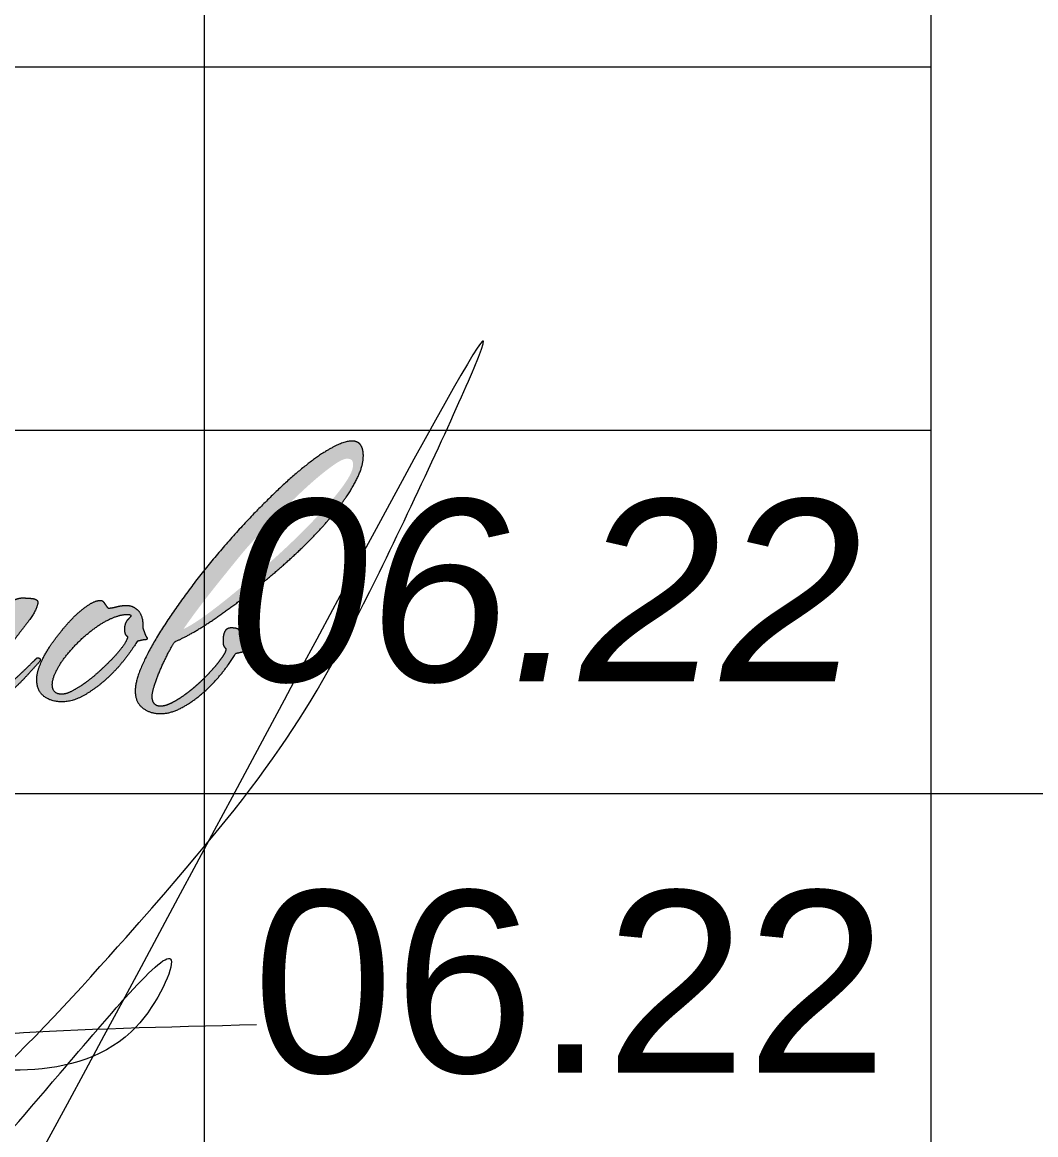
# Model space of a CAD drawing. Header units: millimetres. Extents: x 1982 to 10001982, y -1005230 to 4320529.
# Drawn here: x 2639021 to 2640416, y 1124981 to 1126511 of the extents above; entities that cross this region are included whole.
import ezdxf
from ezdxf.enums import TextEntityAlignment as Align

# ---------------------------------------------------------------- set-up
doc = ezdxf.new("R2010")
doc.units = ezdxf.units.MM
doc.layers.add('Level 63', color=7, linetype='Continuous', lineweight=0)
doc.styles.add('Arial', font='ariali.ttf')
doc.styles.add('GOST 2.304', font='cs_gost2304.shx')

# ---------------------------------------------------------------- blocks, each defined once
blk = doc.blocks.new('*U119')
at = {"linetype": 'Continuous', "lineweight": 0}
h = blk.add_hatch(color=5, dxfattribs=at)
edge = h.paths.add_edge_path()
edge.add_spline(control_points=[(557.8, -10.8), (560.6, -10.4), (562.9, -9.8), (565.3, -9.2), (566.5, -9.2)], knot_values=[0, 0, 0, 0.5, 0.5, 1, 1, 1], degree=2, periodic=0)
edge.add_spline(control_points=[(566.5, -9.2), (571.3, -8.4), (568.5, -5.2), (567.7, -4.4), (566.7, -1.7), (565.7, 1.1), (564.5, 4.3)], knot_values=[0, 0, 0, 0.333333, 0.333333, 0.666667, 0.666667, 1, 1, 1], degree=2, periodic=0)
edge.add_spline(control_points=[(564.5, 4.3), (564.5, 5.1), (564.7, 5.7), (564.9, 6.3), (564.9, 7.1), (564.9, 12.7), (562.5, 15.9), (560.2, 19), (552.6, 19), (547, 19), (544.8, 14.9), (542.7, 10.7), (542.7, 3.9), (542.7, -1.3), (544, -3), (545.4, -4.8), (546.2, -5.6)], knot_values=[0, 0, 0, 0.125, 0.125, 0.25, 0.25, 0.375, 0.375, 0.5, 0.5, 0.625, 0.625, 0.75, 0.75, 0.875, 0.875, 1, 1, 1], degree=2, periodic=0)
edge.add_spline(control_points=[(546.2, -5.6), (546.2, -8.8), (542.1, -15), (537.9, -21.1), (531.3, -28.7), (524.7, -36.3), (516.4, -44.2), (508, -52.2), (499.5, -58.5), (490.9, -64.9), (482.8, -69.1), (474.6, -73.3), (468.7, -73.3), (464.3, -73.3), (461.7, -70.3), (459.1, -67.3), (459.1, -61.7), (459.1, -57), (462.3, -47.4), (465.5, -37.9), (469.8, -27.9), (474.2, -18), (478.8, -9.4), (483.4, -0.9), (485.8, 2.7)], knot_values=[0, 0, 0, 0.083333, 0.083333, 0.166667, 0.166667, 0.25, 0.25, 0.333333, 0.333333, 0.416667, 0.416667, 0.5, 0.5, 0.583333, 0.583333, 0.666667, 0.666667, 0.75, 0.75, 0.833333, 0.833333, 0.916667, 0.916667, 1, 1, 1], degree=2, periodic=0)
edge.add_spline(control_points=[(485.8, 2.7), (497.3, 7.5), (513.4, 17.2), (529.5, 26.9), (547.6, 40.1), (565.7, 53.2), (585.2, 68.9), (604.7, 84.6), (623, 101.3), (640.5, 117.2), (656, 133.9), (671.5, 150.6), (683.1, 166.3), (694.6, 182), (701.4, 196.3), (708.2, 210.6), (708.2, 222.2)], knot_values=[0, 0, 0, 0.125, 0.125, 0.25, 0.25, 0.375, 0.375, 0.5, 0.5, 0.625, 0.625, 0.75, 0.75, 0.875, 0.875, 1, 1, 1], degree=2, periodic=0)
edge.add_spline(control_points=[(708.2, 222.2), (708.2, 230.1), (705, 234.7), (701.8, 239.3), (695, 239.3), (684.3, 239.3), (667.4, 229.3), (650.5, 219.4), (630.6, 202.5), (610.7, 185.6), (588.6, 163.3), (566.5, 141.1), (545.2, 116.6), (524, 92.2), (504.9, 66.7), (485.8, 41.3), (471, 18.2), (456.3, -4.9), (447.8, -23.9), (439.2, -43), (439.2, -55.4), (439.2, -68.5), (447.8, -75.2), (456.3, -82), (469.1, -82), (481.4, -82), (494.5, -74.8), (507.6, -67.7), (519.8, -56.9), (531.9, -46.2), (541.9, -33.7), (551.8, -21.1), (557.8, -10.8)], knot_values=[0, 0, 0, 0.0625, 0.0625, 0.125, 0.125, 0.1875, 0.1875, 0.25, 0.25, 0.3125, 0.3125, 0.375, 0.375, 0.4375, 0.4375, 0.5, 0.5, 0.5625, 0.5625, 0.625, 0.625, 0.6875, 0.6875, 0.75, 0.75, 0.8125, 0.8125, 0.875, 0.875, 0.9375, 0.9375, 1, 1, 1], degree=2, periodic=0)
edge = h.paths.add_edge_path(flags=16)
edge.add_spline(control_points=[(496, 17.6), (512.3, 41.1), (531, 64.5), (549.7, 88), (566.4, 108.3), (572.4, 115.4), (582.7, 126.6), (593.1, 137.7), (605, 149.9), (616.9, 162), (629.9, 174.3), (642.8, 186.7), (654.3, 196.4), (665.9, 206.2), (675, 212.3), (684.2, 218.5), (688.9, 218.5), (692.5, 218.5), (694.3, 217.1), (696.1, 215.7), (696.1, 211.3)], knot_values=[0, 0, 0, 0.1, 0.1, 0.2, 0.2, 0.3, 0.3, 0.4, 0.4, 0.5, 0.5, 0.6, 0.6, 0.7, 0.7, 0.8, 0.8, 0.9, 0.9, 1, 1, 1], degree=2, periodic=0)
edge.add_spline(control_points=[(696.1, 211.3), (696.1, 204.6), (689.3, 193.8), (682.6, 183.1), (671, 169.6), (659.5, 156), (644.6, 140.7), (629.7, 125.4), (613, 109.9), (595.4, 93.6), (577.7, 78.4), (560, 63.3), (544.3, 50.8), (528.6, 38.3), (515.9, 29.5), (503.1, 20.8), (496, 17.6)], knot_values=[0, 0, 0, 0.125, 0.125, 0.25, 0.25, 0.375, 0.375, 0.5, 0.5, 0.625, 0.625, 0.75, 0.75, 0.875, 0.875, 1, 1, 1], degree=2, periodic=0)
h = blk.add_hatch(color=5, dxfattribs=at)
edge = h.paths.add_edge_path()
edge.add_line((189.7, -44.9), (189.7, -43.4))
edge.add_spline(control_points=[(189.7, -43.4), (188.1, -39), (185.5, -38), (182.9, -37), (180.1, -37.4), (171.8, -37.8), (168, -43.8), (164.2, -49.8), (164.8, -56.5), (165.4, -63.3), (170.4, -68.9), (175.3, -74.5), (185.3, -74.5), (197.2, -73.7), (207.6, -67.4), (217.9, -61.2), (227.1, -52.3), (236.2, -43.3), (243.8, -32.6), (251.3, -21.8), (257.9, -11.9), (264.5, -1.9), (269.7, 6.2), (274.9, 14.4), (279.3, 18.3)], knot_values=[0, 0, 0, 0.083333, 0.083333, 0.166667, 0.166667, 0.25, 0.25, 0.333333, 0.333333, 0.416667, 0.416667, 0.5, 0.5, 0.583333, 0.583333, 0.666667, 0.666667, 0.75, 0.75, 0.833333, 0.833333, 0.916667, 0.916667, 1, 1, 1], degree=2, periodic=0)
edge.add_spline(control_points=[(279.3, 18.3), (278.1, 16.4), (272.9, 7.6), (267.7, -1.1), (262.3, -12.7), (256.9, -24.2), (252.9, -37.1), (248.9, -50.1), (249.7, -60.8)], knot_values=[0, 0, 0, 0.25, 0.25, 0.5, 0.5, 0.75, 0.75, 1, 1, 1], degree=2, periodic=0)
edge.add_spline(control_points=[(249.7, -60.8), (249.3, -70.8), (253.1, -73.5), (256.9, -76.1), (263.7, -74.1), (272.1, -71.7), (280.8, -65.2), (289.6, -58.8), (297.9, -50.9), (306.3, -42.9), (313.7, -34.8), (321, -26.6), (326.6, -20.6)], knot_values=[0, 0, 0, 0.166667, 0.166667, 0.333333, 0.333333, 0.5, 0.5, 0.666667, 0.666667, 0.833333, 0.833333, 1, 1, 1], degree=2, periodic=0)
edge.add_spline(control_points=[(326.6, -20.6), (327.8, -17.5), (326.2, -16.7), (324.6, -15.9), (323.4, -16.3)], knot_values=[0, 0, 0, 0.5, 0.5, 1, 1, 1], degree=2, periodic=0)
edge.add_spline(control_points=[(323.4, -16.3), (320.6, -19), (313.7, -25.8), (306.7, -32.6), (298.9, -39.7), (291.2, -46.9), (283.4, -52.9), (275.7, -58.8), (271.3, -60)], knot_values=[0, 0, 0, 0.25, 0.25, 0.5, 0.5, 0.75, 0.75, 1, 1, 1], degree=2, periodic=0)
edge.add_spline(control_points=[(271.3, -60), (265.7, -59.2), (266.9, -54.9)], knot_values=[0, 0, 0, 1, 1, 1], degree=2, periodic=0)
edge.add_spline(control_points=[(266.9, -54.9), (268.1, -40.5), (276.1, -26.2), (284, -11.9), (293.8, 1.2), (303.5, 14.4), (312.1, 25.3), (320.6, 36.3), (323, 43.8), (325.4, 49.8), (323.4, 51.6), (321.4, 53.4), (317.4, 53.8), (311.9, 54.2), (307.5, 54.4), (303.1, 54.6), (298.5, 52.8), (294, 51), (288.8, 45.8), (283.6, 40.6), (277.3, 30.7)], knot_values=[0, 0, 0, 0.1, 0.1, 0.2, 0.2, 0.3, 0.3, 0.4, 0.4, 0.5, 0.5, 0.6, 0.6, 0.7, 0.7, 0.8, 0.8, 0.9, 0.9, 1, 1, 1], degree=2, periodic=0)
edge.add_spline(control_points=[(277.3, 30.7), (267.7, 15.6), (257.5, -0.7), (247.4, -17.1), (237.4, -30.8), (227.5, -44.5), (217.5, -53.3), (207.6, -62), (197.6, -62.4), (193.2, -62.4), (190.5, -59.2), (187.7, -56.1), (189.7, -44.9)], knot_values=[0, 0, 0, 0.166667, 0.166667, 0.333333, 0.333333, 0.5, 0.5, 0.666667, 0.666667, 0.833333, 0.833333, 1, 1, 1], degree=2, periodic=0)
h = blk.add_hatch(color=5, dxfattribs=at)
edge = h.paths.add_edge_path()
edge.add_line((448.3, 18.5), (448.3, 20.9))
edge.add_spline(control_points=[(448.3, 20.9), (448.3, 34), (442.3, 39.8), (436.4, 45.6), (428.8, 45.6), (423.6, 45.6), (417.3, 44), (410.9, 42.4), (408.1, 42.4), (406.9, 42.4), (405.9, 43.8), (404.9, 45.2), (403.7, 46.9), (402.5, 48.7), (401.4, 50.1), (400.2, 51.5), (398.2, 51.5), (392.6, 51.5), (385, 46.7), (377.5, 42), (369.1, 34), (360.8, 26.1), (352.6, 16.1), (344.5, 6.2), (337.7, -4.1), (330.9, -14.5), (327, -24.4), (323, -34.3), (323, -41.9), (323, -55), (331.5, -61.6), (340.1, -68.1), (352.8, -68.1), (365.1, -68.1), (378.3, -60.8), (391.4, -53.4), (403.5, -42.7), (415.7, -32), (425.6, -19.4), (435.6, -6.9), (441.5, 3.4)], knot_values=[0, 0, 0, 0.05, 0.05, 0.1, 0.1, 0.15, 0.15, 0.2, 0.2, 0.25, 0.25, 0.3, 0.3, 0.35, 0.35, 0.4, 0.4, 0.45, 0.45, 0.5, 0.5, 0.55, 0.55, 0.6, 0.6, 0.65, 0.65, 0.7, 0.7, 0.75, 0.75, 0.8, 0.8, 0.85, 0.85, 0.9, 0.9, 0.95, 0.95, 1, 1, 1], degree=2, periodic=0)
edge.add_spline(control_points=[(441.5, 3.4), (444.3, 3.8), (446.7, 4.4), (449.1, 5), (450.3, 5), (455.1, 5), (452.3, 8.6)], knot_values=[0, 0, 0, 0.333333, 0.333333, 0.666667, 0.666667, 1, 1, 1], degree=2, periodic=0)
edge.add_spline(control_points=[(452.3, 8.6), (451.5, 9.4), (450.5, 12.4), (449.5, 15.3), (448.3, 18.5)], knot_values=[0, 0, 0, 0.5, 0.5, 1, 1, 1], degree=2, periodic=0)
edge = h.paths.add_edge_path(flags=16)
edge.add_spline(control_points=[(430.1, 8.6), (430.1, 5.5), (425.9, -0.7), (421.7, -6.9), (414.8, -14.5), (407.8, -22), (399.2, -30), (390.7, -38), (382.1, -44.4), (373.6, -50.7), (365.8, -54.9), (358.1, -59.1), (352.5, -59.1), (341.4, -59.1), (341.4, -47.9), (341.4, -41.6), (345.5, -32.8), (349.7, -24), (356.9, -14.9), (364, -5.7), (373.2, 3.3), (382.3, 12.2), (392.1, 19.2), (401.8, 26.2), (411.8, 30.6), (421.7, 34.9), (430.1, 34.9), (434.1, 34.9), (434.1, 33.3)], knot_values=[0, 0, 0, 0.071429, 0.071429, 0.142857, 0.142857, 0.214286, 0.214286, 0.285714, 0.285714, 0.357143, 0.357143, 0.428571, 0.428571, 0.5, 0.5, 0.571429, 0.571429, 0.642857, 0.642857, 0.714286, 0.714286, 0.785714, 0.785714, 0.857143, 0.857143, 0.928571, 0.928571, 1, 1, 1], degree=2, periodic=0)
edge.add_spline(control_points=[(434.1, 33.3), (434.1, 32.5), (430.3, 28.6), (426.5, 24.6), (426.5, 17.8), (426.5, 12.6), (427.9, 11), (429.3, 9.4), (430.1, 8.6)], knot_values=[0, 0, 0, 0.25, 0.25, 0.5, 0.5, 0.75, 0.75, 1, 1, 1], degree=2, periodic=0)
at = {"color": 5, "linetype": 'Continuous', "lineweight": 0, "flags": 128}
blk.add_lwpolyline([(448.3, 20.9), (448.3, 18.5)], dxfattribs=at)
at = {"color": 5, "linetype": 'Continuous', "lineweight": 0}
for points, knots in [([(708.2, 222.2), (708.2, 210.6), (701.4, 196.3), (694.6, 182), (683.1, 166.3), (671.5, 150.6), (656, 133.9), (640.5, 117.2), (623, 101.3), (604.7, 84.6), (585.2, 68.9), (565.7, 53.2), (547.6, 40.1), (529.5, 26.9), (513.4, 17.2), (497.3, 7.5), (485.8, 2.7), (483.4, -0.9), (478.8, -9.4), (474.2, -18), (469.8, -27.9), (465.5, -37.9), (462.3, -47.4), (459.1, -57), (459.1, -61.7), (459.1, -67.3), (461.7, -70.3), (464.3, -73.3), (468.7, -73.3), (474.6, -73.3), (482.8, -69.1), (490.9, -64.9), (499.5, -58.5), (508, -52.2), (516.4, -44.2), (524.7, -36.3), (531.3, -28.7), (537.9, -21.1), (542.1, -15), (546.2, -8.8), (546.2, -5.6), (545.4, -4.8), (544, -3), (542.7, -1.3), (542.7, 3.9), (542.7, 10.7), (544.8, 14.9), (547, 19), (552.6, 19), (560.2, 19), (562.5, 15.9), (564.9, 12.7), (564.9, 7.1), (564.9, 6.3), (564.7, 5.7), (564.5, 5.1), (564.5, 4.3), (565.7, 1.1), (566.7, -1.7), (567.7, -4.4), (568.5, -5.2), (571.3, -8.4), (566.5, -9.2), (565.3, -9.2), (562.9, -9.8), (560.6, -10.4), (557.8, -10.8), (551.8, -21.1), (541.9, -33.7), (531.9, -46.2), (519.8, -56.9), (507.6, -67.7), (494.5, -74.8), (481.4, -82), (469.1, -82), (456.3, -82), (447.8, -75.2), (439.2, -68.5), (439.2, -55.4), (439.2, -43), (447.8, -23.9), (456.3, -4.9), (471, 18.2), (485.8, 41.3), (504.9, 66.7), (524, 92.2), (545.2, 116.6), (566.5, 141.1), (588.6, 163.3), (610.7, 185.6), (630.6, 202.5), (650.5, 219.4), (667.4, 229.3), (684.3, 239.3), (695, 239.3), (701.8, 239.3), (705, 234.7), (708.2, 230.1), (708.2, 222.2)], [0, 0, 0, 0.020408, 0.020408, 0.040816, 0.040816, 0.061224, 0.061224, 0.081633, 0.081633, 0.102041, 0.102041, 0.122449, 0.122449, 0.142857, 0.142857, 0.163265, 0.163265, 0.183673, 0.183673, 0.204082, 0.204082, 0.22449, 0.22449, 0.244898, 0.244898, 0.265306, 0.265306, 0.285714, 0.285714, 0.306122, 0.306122, 0.326531, 0.326531, 0.346939, 0.346939, 0.367347, 0.367347, 0.387755, 0.387755, 0.408163, 0.408163, 0.428571, 0.428571, 0.44898, 0.44898, 0.469388, 0.469388, 0.489796, 0.489796, 0.510204, 0.510204, 0.530612, 0.530612, 0.55102, 0.55102, 0.571429, 0.571429, 0.591837, 0.591837, 0.612245, 0.612245, 0.632653, 0.632653, 0.653061, 0.653061, 0.673469, 0.673469, 0.693878, 0.693878, 0.714286, 0.714286, 0.734694, 0.734694, 0.755102, 0.755102, 0.77551, 0.77551, 0.795918, 0.795918, 0.816327, 0.816327, 0.836735, 0.836735, 0.857143, 0.857143, 0.877551, 0.877551, 0.897959, 0.897959, 0.918367, 0.918367, 0.938776, 0.938776, 0.959184, 0.959184, 0.979592, 0.979592, 1, 1, 1]), ([(277.3, 30.7), (283.6, 40.6), (288.8, 45.8), (294, 51), (298.5, 52.8), (303.1, 54.6), (307.5, 54.4), (311.9, 54.2), (317.4, 53.8), (321.4, 53.4), (323.4, 51.6), (325.4, 49.8), (323, 43.8), (320.6, 36.3), (312.1, 25.3), (303.5, 14.4), (293.8, 1.2), (284, -11.9), (276.1, -26.2), (268.1, -40.5), (266.9, -54.9), (265.7, -59.2), (271.3, -60), (275.7, -58.8), (283.4, -52.9), (291.2, -46.9), (298.9, -39.7), (306.7, -32.6), (313.7, -25.8), (320.6, -19), (323.4, -16.3), (324.6, -15.9), (326.2, -16.7), (327.8, -17.5), (326.6, -20.6), (321, -26.6), (313.7, -34.8), (306.3, -42.9), (297.9, -50.9), (289.6, -58.8), (280.8, -65.2), (272.1, -71.7), (263.7, -74.1), (256.9, -76.1), (253.1, -73.5), (249.3, -70.8), (249.7, -60.8), (248.9, -50.1), (252.9, -37.1), (256.9, -24.2), (262.3, -12.7), (267.7, -1.1), (272.9, 7.6), (278.1, 16.4), (279.3, 18.3), (274.9, 14.4), (269.7, 6.2), (264.5, -1.9), (257.9, -11.9), (251.3, -21.8), (243.8, -32.6), (236.2, -43.3), (227.1, -52.3), (217.9, -61.2), (207.6, -67.4), (197.2, -73.7), (185.3, -74.5), (175.3, -74.5), (170.4, -68.9), (165.4, -63.3), (164.8, -56.5), (164.2, -49.8), (168, -43.8), (171.8, -37.8), (180.1, -37.4), (182.9, -37), (185.5, -38), (188.1, -39), (189.7, -43.4)], [0, 0, 0, 0.025641, 0.025641, 0.051282, 0.051282, 0.076923, 0.076923, 0.102564, 0.102564, 0.128205, 0.128205, 0.153846, 0.153846, 0.179487, 0.179487, 0.205128, 0.205128, 0.230769, 0.230769, 0.25641, 0.25641, 0.282051, 0.282051, 0.307692, 0.307692, 0.333333, 0.333333, 0.358974, 0.358974, 0.384615, 0.384615, 0.410256, 0.410256, 0.435897, 0.435897, 0.461538, 0.461538, 0.487179, 0.487179, 0.512821, 0.512821, 0.538462, 0.538462, 0.564103, 0.564103, 0.589744, 0.589744, 0.615385, 0.615385, 0.641026, 0.641026, 0.666667, 0.666667, 0.692308, 0.692308, 0.717949, 0.717949, 0.74359, 0.74359, 0.769231, 0.769231, 0.794872, 0.794872, 0.820513, 0.820513, 0.846154, 0.846154, 0.871795, 0.871795, 0.897436, 0.897436, 0.923077, 0.923077, 0.948718, 0.948718, 0.974359, 0.974359, 1, 1, 1]), ([(452.3, 8.6), (455.1, 5), (450.3, 5), (449.1, 5), (446.7, 4.4), (444.3, 3.8), (441.5, 3.4), (435.6, -6.9), (425.6, -19.4), (415.7, -32), (403.5, -42.7), (391.4, -53.4), (378.3, -60.8), (365.1, -68.1), (352.8, -68.1), (340.1, -68.1), (331.5, -61.6), (323, -55), (323, -41.9), (323, -34.3), (327, -24.4), (330.9, -14.5), (337.7, -4.1), (344.5, 6.2), (352.6, 16.1), (360.8, 26.1), (369.1, 34), (377.5, 42), (385, 46.7), (392.6, 51.5), (398.2, 51.5), (400.2, 51.5), (401.4, 50.1), (402.5, 48.7), (403.7, 46.9), (404.9, 45.2), (405.9, 43.8), (406.9, 42.4), (408.1, 42.4), (410.9, 42.4), (417.3, 44), (423.6, 45.6), (428.8, 45.6), (436.4, 45.6), (442.3, 39.8), (448.3, 34), (448.3, 20.9)], [0, 0, 0, 0.043478, 0.043478, 0.086957, 0.086957, 0.130435, 0.130435, 0.173913, 0.173913, 0.217391, 0.217391, 0.26087, 0.26087, 0.304348, 0.304348, 0.347826, 0.347826, 0.391304, 0.391304, 0.434783, 0.434783, 0.478261, 0.478261, 0.521739, 0.521739, 0.565217, 0.565217, 0.608696, 0.608696, 0.652174, 0.652174, 0.695652, 0.695652, 0.73913, 0.73913, 0.782609, 0.782609, 0.826087, 0.826087, 0.869565, 0.869565, 0.913043, 0.913043, 0.956522, 0.956522, 1, 1, 1]), ([(434.1, 33.3), (434.1, 34.9), (430.1, 34.9), (421.7, 34.9), (411.8, 30.6), (401.8, 26.2), (392.1, 19.2), (382.3, 12.2), (373.2, 3.3), (364, -5.7), (356.9, -14.9), (349.7, -24), (345.5, -32.8), (341.4, -41.6), (341.4, -47.9), (341.4, -59.1), (352.5, -59.1), (358.1, -59.1), (365.8, -54.9), (373.6, -50.7), (382.1, -44.4), (390.7, -38), (399.2, -30), (407.8, -22), (414.8, -14.5), (421.7, -6.9), (425.9, -0.7), (430.1, 5.5), (430.1, 8.6), (429.3, 9.4), (427.9, 11), (426.5, 12.6), (426.5, 17.8), (426.5, 24.6), (430.3, 28.6), (434.1, 32.5), (434.1, 33.3)], [0, 0, 0, 0.055556, 0.055556, 0.111111, 0.111111, 0.166667, 0.166667, 0.222222, 0.222222, 0.277778, 0.277778, 0.333333, 0.333333, 0.388889, 0.388889, 0.444444, 0.444444, 0.5, 0.5, 0.555556, 0.555556, 0.611111, 0.611111, 0.666667, 0.666667, 0.722222, 0.722222, 0.777778, 0.777778, 0.833333, 0.833333, 0.888889, 0.888889, 0.944444, 0.944444, 1, 1, 1]), ([(448.3, 18.5), (449.5, 15.3), (450.5, 12.4), (451.5, 9.4), (452.3, 8.6)], [0, 0, 0, 0.5, 0.5, 1, 1, 1])]:
    blk.add_open_spline(points, degree=2, knots=knots, dxfattribs=at)

msp = doc.modelspace()

# ---------------------------------------------------------------- linework, layer by layer
at = {"color": 5, "linetype": 'Continuous', "lineweight": 0}
msp.add_spline([(2637776.007, 1124940.833), (2637878.672, 1125175.65), (2637903.855, 1125269.636), (2637903.855, 1125322.84), (2637872.628, 1125354.067), (2637823.348, 1125354.067), (2637746.001, 1125309.411), (2637691.249, 1125239.623), (2637676.797, 1125199.235), (2637676.797, 1125130.618), (2637693.845, 1125066.996), (2637736.682, 1125006.298), (2637785.944, 1124977.857), (2637852.706, 1124966.714), (2637920.758, 1124984.948), (2637979.235, 1125011.544), (2638019.342, 1125042.544), (2638090.705, 1125166.15), (2638156.899, 1125302.213), (2638210.625, 1125412.641), (2638266.854, 1125510.033), (2638304.068, 1125562.194), (2638321.432, 1125566.847), (2638328.125, 1125541.867), (2638317.113, 1125500.769), (2638284.64, 1125455.929), (2638093.413, 1125087.498), (2638032.645, 1124982.245), (2637987.131, 1124955.967), (2637974.958, 1124977.052), (2637969.304, 1124998.151), (2637961.812, 1125073.621), (2637994.936, 1125197.24), (2638089.778, 1125403.934), (2638188.04, 1125574.129), (2638090.986, 1125376.816), (2638154.129, 1125432.409), (2638025.357, 1125209.369), (2638126.107, 1125339.893), (2638200.278, 1125382.716), (2638256.524, 1125367.645), (2638283.322, 1125307.516), (2638291.233, 1125210.596), (2638220.454, 1124987.776), (2638132.686, 1124923.487), (2638068.127, 1124896.554), (2637968.922, 1124892.801), (2637900.144, 1124921.963), (2637887.629, 1124943.639), (2637880.073, 1124994.254), (2637893.841, 1125045.636), (2637969.556, 1125073.22), (2638122.459, 1125210.194), (2638006.965, 1124982.965), (2638066.423, 1125017.293), (2638220.66, 1125171.531), (2638232.779, 1125216.76), (2638107.612, 1124999.964), (2638240.577, 1125100.949), (2638308.935, 1125223.859), (2638191.58, 1124990.831), (2638353.447, 1125118.428), (2638411.905, 1125223.859), (2638288.699, 1125006.281), (2638454.809, 1125112.288), (2638521.288, 1125223.859), (2638411.494, 1125004.008), (2638581.367, 1125140.503), (2638628.878, 1125223.859), (2638527.261, 1125007.208), (2638724.853, 1125199.25), (2638729.723, 1125211.465), (2638631.255, 1125019.157), (2638875.413, 1125246.118), (2638878.078, 1125256.064), (2638753.995, 1125015.603), (2638973.065, 1125246.21), (2638973.065, 1125275.155), (2638863.856, 1125027.318), (2639164.111, 1125252.175), (2639508.17, 1125745.252), (2639643.125, 1126035.772), (2638665.625, 1124342.693), (2638848.737, 1124774.673), (2639073.472, 1125065.265), (2639226.614, 1125218.407), (2639170.997, 1125122.075), (2638900.932, 1125089.705), (2639343.631, 1125132.269)], degree=3, dxfattribs=at)
at = {"layer": 'Level 63', "color": 7, "linetype": 'Continuous', "lineweight": 13}
for p, q in [((2639271.797, 1129450.016), (2639271.797, 1123950.016)), ((2640271.797, 1129450.016), (2640271.797, 1123950.016)), ((2640271.797, 1125450.016), (2652271.797, 1125450.016))]:
    msp.add_line(p, q, dxfattribs=at)
at = {"layer": 'Level 63', "color": 7, "linetype": 'Continuous', "lineweight": 0}
for p, q in [((2633771.797, 1126450.016), (2640271.797, 1126450.016)), ((2633771.797, 1125950.016), (2640271.797, 1125950.016)), ((2633771.797, 1125450.016), (2640271.797, 1125450.016))]:
    msp.add_line(p, q, dxfattribs=at)
at = {"layer": 'Level 63', "color": 7, "linetype": 'Continuous', "lineweight": 13}
for points in [[(2610721.797, 1123450.016), (2652771.797, 1123450.016), (2652771.797, 1182850.016), (2610721.797, 1182850.016)], [(2612721.797, 1123950.016), (2652271.797, 1123950.016), (2652271.797, 1182350.016), (2612721.797, 1182350.016)]]:
    msp.add_3dface(points, dxfattribs=at)

# ---------------------------------------------------------------- block references
at = {"color": 5, "linetype": 'Continuous', "lineweight": 0, "xscale": 1.166982693817973, "yscale": 1.166982693817973}
msp.add_blockref('*U119', (2638664.271, 1125655.708), dxfattribs=at)

# ---------------------------------------------------------------- texts
at = {"color": 18, "linetype": 'Continuous', "lineweight": 13, "true_color": 0x000000, "style": 'Arial'}
msp.add_text('06.22', height=250, dxfattribs=at).set_placement((2639740.071, 1125854.491), align=Align.TOP_CENTER)
at = {"color": 7, "linetype": 'Continuous', "lineweight": 30, "insert": (2639338.125, 1125316.246), "char_height": 250, "attachment_point": 1, "line_spacing_factor": 0.72, "style": 'GOST 2.304'}
msp.add_mtext('{\\fArial|b0|i0|c204|p39;06.22}', dxfattribs=at)

doc.saveas('drawing.dxf')
